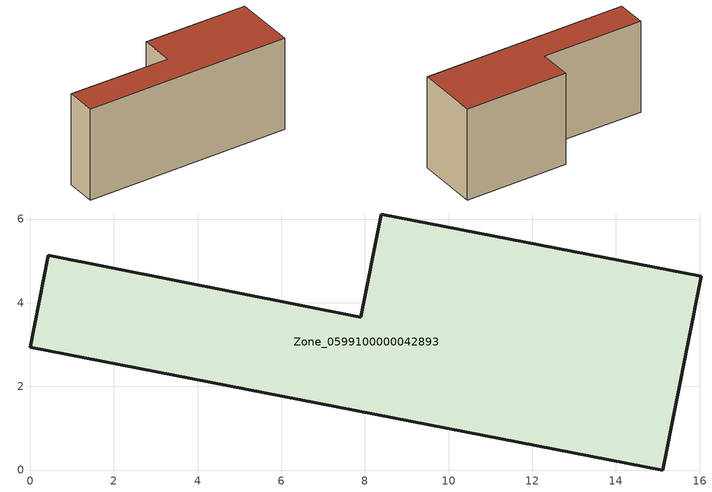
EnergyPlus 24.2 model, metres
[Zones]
Zone_0599100000042893
 floor ground (C_G): 15.12,0 0,2.93 0.43,5.13 7.9,3.65 8.39,6.12 16.04,4.63 z0
 wall outside (C_F): 7.9,3.65 0.43,5.13 0,2.93 15.12,0 16.04,4.63 8.39,6.12 7.9,3.65 z0:7.05
 roof outside (C_R): 16.04,4.63 8.39,6.12 7.9,3.65 0.43,5.13 0,2.93 15.12,0 z7.05
[BUILDING]
Pand.0599100000042893: North Axis=0; Terrain=City; Loads Convergence Tolerance Value=0.04; Temperature Convergence Tolerance Value=0.4; Solar Distribution=FullExterior; Maximum Number of Warmup Days=25; Minimum Number of Warmup Days=1
[Site:Location]
Rotterdam.The.Hague.AP_ZH_NLD Design_Conditions: Latitude=51.96; Longitude=4.45; Time Zone=1; Elevation=-4.5
[SITE:GROUNDTEMPERATURE:BUILDINGSURFACE]
18, 18, 18, 18, 18, 18, 18, 18, 18, 18, 18, 18
[MATERIAL] Thermal Absorptance=0.9; Solar Absorptance=0.7; Visible Absorptance=0.7
Name | Roughness | Thickness | Conductivity | Density | Specific Heat
G.TI.1946 | MediumSmooth | 0.15 | 1 | 540 | 1210
F.TI.1946 | Rough | 0.3 | 0.857143 | 1920 | 840
R.TI.1946 | MediumRough | 0.2 | 0.1 | 1500 | 1000
[CONSTRUCTION]
C_G: G.TI.1946
C_F: F.TI.1946
C_R: R.TI.1946
[ZONE]
Zone_0599100000042893: Type=1; Multiplier=1; Ceiling Height=Autocalculate; Volume=Autocalculate; Floor Area=autocalculate; Part of Total Floor Area=Yes
[ZONEINFILTRATION:DESIGNFLOWRATE]
Infil_Zone_0599100000042893: Zone or ZoneList or Space or SpaceList=Zone_0599100000042893; Schedule=AlwaysOn; Design Flow Rate Calculation Method=Flow/Area; Flow Rate per Floor Area=0.003; Constant Term Coefficient=1; Temperature Term Coefficient=0; Velocity Term Coefficient=0; Velocity Squared Term Coefficient=0
[HVACTEMPLATE:ZONE:IDEALLOADSAIRSYSTEM]
Zone_0599100000042893: Maximum Heating Supply Air Temperature=50; Minimum Cooling Supply Air Temperature=13; Maximum Heating Supply Air Humidity Ratio=0.0156; Minimum Cooling Supply Air Humidity Ratio=0.0077; Heating Limit=NoLimit; Cooling Limit=NoLimit; Dehumidification Control Type=ConstantSensibleHeatRatio; Cooling Sensible Heat Ratio=0.7; Dehumidification Setpoint=60; Humidification Control Type=None; Humidification Setpoint=30; Outdoor Air Method=None; Outdoor Air Flow Rate per Person=0.00944; Outdoor Air Flow Rate per Zone Floor Area=0; Outdoor Air Flow Rate per Zone=0; Demand Controlled Ventilation Type=None; Outdoor Air Economizer Type=NoEconomizer; Heat Recovery Type=None; Sensible Heat Recovery Effectiveness=0.7; Latent Heat Recovery Effectiveness=0.65
[ZONECONTROL:THERMOSTAT]
ThermostatControl_Zone_0599100000042893: Zone or ZoneList=Zone_0599100000042893; Control Type Schedule=DualSetpointControlType; Control 1=Thermostat_Zone_0599100000042893; Temperature Difference Between Cutout And Setpoint=0
[THERMOSTATSETPOINT:DUALSETPOINT]
Thermostat_Zone_0599100000042893: Heating Setpoint Temperature Schedule=HeatingSetpoint_Zone_0599100000042893; Cooling Setpoint Temperature Schedule=CoolingSetpoint_Zone_0599100000042893
[SCHEDULE:COMPACT]
HeatingSetpoint_Zone_0599100000042893: Through: 12/31, For: AllDays, Until: 24:00, 21
CoolingSetpoint_Zone_0599100000042893: Through: 12/31, For: AllDays, Until: 24:00, 24
DualSetpointControlType: Through: 12/31, For: AllDays, Until: 24:00, 4
AlwaysOn: Through: 12/31, For: AllDays, Until: 24:00, 1
